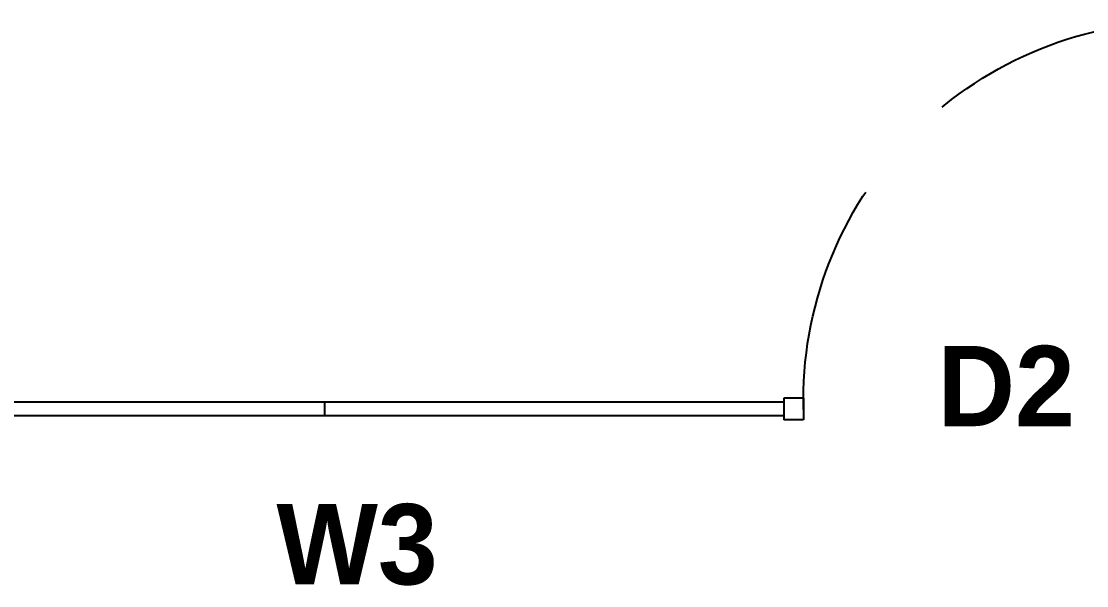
# Model space of a CAD drawing. Header units: inches. Extents: x 484217 to 497210, y -26946 to -21493.
# Drawn here: x 484708.8 to 484813.2, y -24415.8 to -24360.5 of the extents above; entities that cross this region are included whole.
import ezdxf

# ---------------------------------------------------------------- set-up
doc = ezdxf.new("R2010")
doc.units = ezdxf.units.IN
doc.header["$LTSCALE"] = 20
doc.header["$MEASUREMENT"] = 0
doc.linetypes.add('DASHED', pattern=[0.75, 0.5, -0.25])
doc.layers.add('GLAZING', color=4, linetype='Continuous')
doc.layers.add('I-ANNO-TEXT', color=7, linetype='Continuous', lineweight=18)
doc.styles.add('MICRO', font='')
doc.styles.get('MICRO').set_extended_font_data('MicrogrammaSSi', bold=True)

# ---------------------------------------------------------------- blocks, each defined once
blk = doc.blocks.new('glass doors- 900')
for p, q in [((387080.9, -15045.5), (387080.9, -14224.6)), ((387102.3, -15045.5), (387102.3, -14226.3)), ((387080.9, -14354.8), (387070.1, -14354.8)), ((387070.1, -14408.4), (387070.1, -14354.8)), ((387102.3, -14354.8), (387113, -14354.8)), ((387113, -14408.4), (387113, -14354.8)), ((387070.1, -14365.5), (387038, -14365.5)), ((387113, -14365.5), (387145.1, -14365.5)), ((387016.6, -14483.4), (387016.6, -14387)), ((387038, -14483.4), (387038, -14397.7)), ((387070.1, -14397.7), (387038, -14397.7)), ((387113, -14397.7), (387145.1, -14397.7)), ((387145.1, -14483.4), (387145.1, -14397.7)), ((387166.6, -14483.4), (387166.6, -14387)), ((387080.9, -14408.4), (387070.1, -14408.4)), ((387102.3, -14408.4), (387113, -14408.4)), ((387038, -14483.4), (387016.6, -14483.4)), ((387145.1, -14483.4), (387166.6, -14483.4)), ((387038, -15045.5), (387038, -15092.6)), ((387080.9, -15045.5), (387038, -15045.5)), ((387080.9, -15045.5), (387080.9, -15092.6)), ((387080.9, -15045.5), (387080.9, -15092.6)), ((387080.9, -15045.5), (387102.3, -15045.5)), ((387895.1, -15045.5), (387895.1, -15092.6)), ((387895.1, -15045.5), (387895.1, -15092.6)), ((387895.1, -15045.5), (387895.1, -15045.5)), ((387895.1, -15045.5), (387938, -15045.5)), ((387938, -15045.5), (387938, -15092.6)), ((387080.9, -15092.6), (387038, -15092.6)), ((387895.1, -15092.6), (387938, -15092.6))]:
    blk.add_line(p, q)
at = {"linetype": 'DASHED', "ltscale": 50}
blk.add_arc((387070.1, -15049.8), 825.3, 358.6028, 89.255, dxfattribs=at)
for centre, start, end in [((387038, -14387), 90, 180), ((387145.1, -14387), 0, 90)]:
    blk.add_arc(centre, 21.4, start, end)

msp = doc.modelspace()

# ---------------------------------------------------------------- linework, layer by layer
at = {"layer": 'GLAZING', "elevation": 6.93}
for points in [[(484693.52, -24397.76), (484783.52, -24397.76)], [(484738.52, -24397.76), (484738.52, -24399.11)], [(484783.52, -24397.76), (484783.52, -24399.11)], [(484693.52, -24399.11), (484783.52, -24399.11)]]:
    msp.add_lwpolyline(points, dxfattribs=at)

# ---------------------------------------------------------------- block references
at = {"layer": 'GLAZING', "xscale": -0.04500000025145709, "yscale": 0.04499999998952262, "zscale": 0.04499999999999744}
msp.add_blockref('glass doors- 900', (502240.73, -23720.36, 6.93), dxfattribs=at)

# ---------------------------------------------------------------- texts
at = {"layer": 'I-ANNO-TEXT', "char_height": 7.875, "attachment_point": 1, "style": 'MICRO'}
for s, insert in [('{\\fBahnschrift Light|b1|i0|c0|p34;D2}', (484798.57, -24392.28, 6.93)), ('{\\fBahnschrift Light|b1|i0|c0|p34;W3}', (484733.81, -24407.78, 6.93))]:
    msp.add_mtext_dynamic_manual_height_columns(s, width=7.4099, gutter_width=1.5, heights=[0], dxfattribs=dict(at, insert=insert))

doc.saveas('drawing.dxf')
